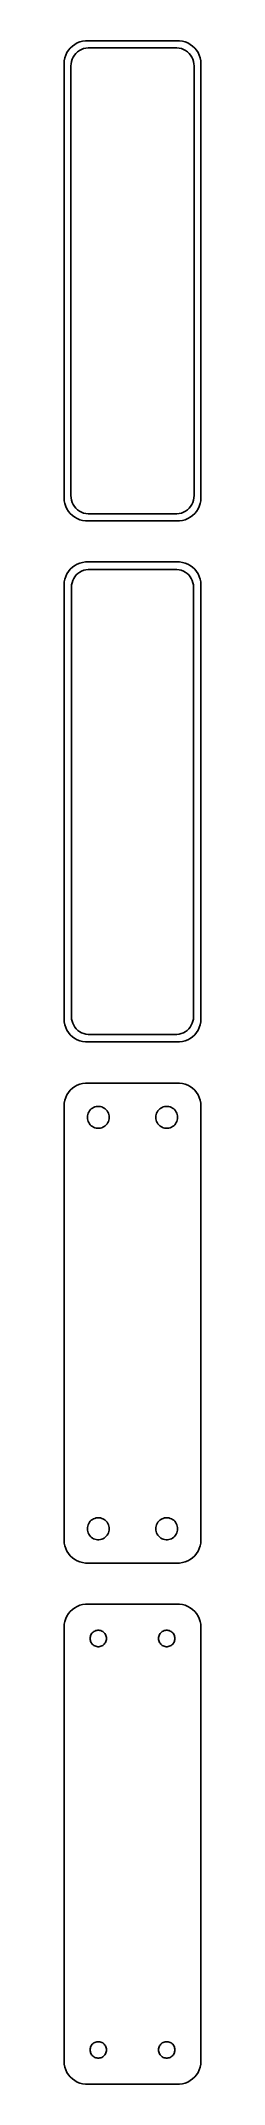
# Model space of a CAD drawing. Header units: metres. Extents: x -15 to 15, y 290 to 736.
import ezdxf

# ---------------------------------------------------------------- set-up
doc = ezdxf.new("R2010")
doc.units = ezdxf.units.M

msp = doc.modelspace()

# ---------------------------------------------------------------- linework, layer by layer
for p, q in [((-14.6489, 733.341), (-14.8429, 732.743)), ((-14.3815, 733.909), (-14.6489, 733.341)), ((-14.0451, 734.439), (-14.3815, 733.909)), ((-13.6448, 734.923), (-14.0451, 734.439)), ((-13.1871, 735.353), (-13.6448, 734.923)), ((-12.6791, 735.722), (-13.1871, 735.353)), ((-13.0052, 732.927), (-12.7361, 733.351)), ((-12.7361, 733.351), (-12.4159, 733.738)), ((-12.1289, 736.024), (-12.6791, 735.722)), ((-12.4159, 733.738), (-12.0497, 734.082)), ((-11.5451, 736.255), (-12.1289, 736.024)), ((-12.0497, 734.082), (-11.6433, 734.377)), ((-11.6433, 734.377), (-11.2031, 734.619)), ((-10.9369, 736.411), (-11.5451, 736.255)), ((-11.2031, 734.619), (-10.7361, 734.804)), ((-10.3139, 736.49), (-10.9369, 736.411)), ((-10.7361, 734.804), (-10.2495, 734.929)), ((10.3139, 736.49), (-10.3139, 736.49)), ((-10.2495, 734.929), (-9.75116, 734.992)), ((-9.75116, 734.992), (9.75116, 734.992)), ((9.75116, 734.992), (10.2495, 734.929)), ((10.2495, 734.929), (10.7361, 734.804)), ((10.9369, 736.411), (10.3139, 736.49)), ((10.7361, 734.804), (11.2031, 734.619)), ((11.5451, 736.255), (10.9369, 736.411)), ((11.2031, 734.619), (11.6433, 734.377)), ((12.1289, 736.024), (11.5451, 736.255)), ((11.6433, 734.377), (12.0497, 734.082)), ((12.0497, 734.082), (12.4159, 733.738)), ((12.6791, 735.722), (12.1289, 736.024)), ((12.4159, 733.738), (12.7361, 733.351)), ((13.1871, 735.353), (12.6791, 735.722)), ((12.7361, 733.351), (13.0052, 732.927)), ((13.6448, 734.923), (13.1871, 735.353)), ((14.0451, 734.439), (13.6448, 734.923)), ((14.3815, 733.909), (14.0451, 734.439)), ((14.6489, 733.341), (14.3815, 733.909)), ((14.8429, 732.743), (14.6489, 733.341)), ((-14.9606, 732.127), (-15, 731.5)), ((-15, 731.5), (-15, 636.5)), ((-14.8429, 732.743), (-14.9606, 732.127)), ((-13.5, 731), (-13.4684, 731.501)), ((-13.5, 637), (-13.5, 731)), ((-13.4684, 731.501), (-13.3743, 731.995)), ((-13.3743, 731.995), (-13.2191, 732.472)), ((-13.2191, 732.472), (-13.0052, 732.927)), ((13.0052, 732.927), (13.2191, 732.472)), ((13.2191, 732.472), (13.3743, 731.995)), ((13.3743, 731.995), (13.4684, 731.501)), ((13.4684, 731.501), (13.5, 731)), ((13.5, 731), (13.5, 637)), ((14.9606, 732.127), (14.8429, 732.743)), ((15, 731.5), (14.9606, 732.127)), ((15, 636.5), (15, 731.5)), ((-15, 636.5), (-14.9606, 635.873)), ((-14.9606, 635.873), (-14.8429, 635.257)), ((-14.8429, 635.257), (-14.6489, 634.659)), ((-13.4684, 636.499), (-13.5, 637)), ((-13.3743, 636.005), (-13.4684, 636.499)), ((-13.2191, 635.528), (-13.3743, 636.005)), ((-13.0052, 635.073), (-13.2191, 635.528)), ((-12.7361, 634.649), (-13.0052, 635.073)), ((13.0052, 635.073), (12.7361, 634.649)), ((13.2191, 635.528), (13.0052, 635.073)), ((13.3743, 636.005), (13.2191, 635.528)), ((13.4684, 636.499), (13.3743, 636.005)), ((13.5, 637), (13.4684, 636.499)), ((14.6489, 634.659), (14.8429, 635.257)), ((14.8429, 635.257), (14.9606, 635.873)), ((14.9606, 635.873), (15, 636.5)), ((-14.6489, 634.659), (-14.3815, 634.091)), ((-14.3815, 634.091), (-14.0451, 633.561)), ((-14.0451, 633.561), (-13.6448, 633.077)), ((-13.6448, 633.077), (-13.1871, 632.647)), ((-13.1871, 632.647), (-12.6791, 632.278)), ((-12.4159, 634.262), (-12.7361, 634.649)), ((-12.6791, 632.278), (-12.1289, 631.976)), ((-12.0497, 633.918), (-12.4159, 634.262)), ((-12.1289, 631.976), (-11.5451, 631.745)), ((-11.6433, 633.623), (-12.0497, 633.918)), ((-11.2031, 633.381), (-11.6433, 633.623)), ((-11.5451, 631.745), (-10.9369, 631.589)), ((-10.7361, 633.196), (-11.2031, 633.381)), ((-10.9369, 631.589), (-10.3139, 631.51)), ((-10.2495, 633.071), (-10.7361, 633.196)), ((-10.3139, 631.51), (10.3139, 631.51)), ((-9.75116, 633.008), (-10.2495, 633.071)), ((9.75116, 633.008), (-9.75116, 633.008)), ((10.2495, 633.071), (9.75116, 633.008)), ((10.7361, 633.196), (10.2495, 633.071)), ((10.3139, 631.51), (10.9369, 631.589)), ((11.2031, 633.381), (10.7361, 633.196)), ((10.9369, 631.589), (11.5451, 631.745)), ((11.6433, 633.623), (11.2031, 633.381)), ((11.5451, 631.745), (12.1289, 631.976)), ((12.0497, 633.918), (11.6433, 633.623)), ((12.4159, 634.262), (12.0497, 633.918)), ((12.1289, 631.976), (12.6791, 632.278)), ((12.7361, 634.649), (12.4159, 634.262)), ((12.6791, 632.278), (13.1871, 632.647)), ((13.1871, 632.647), (13.6448, 633.077)), ((13.6448, 633.077), (14.0451, 633.561)), ((14.0451, 633.561), (14.3815, 634.091)), ((14.3815, 634.091), (14.6489, 634.659)), ((-13.1871, 621.353), (-13.6448, 620.923)), ((-12.6791, 621.722), (-13.1871, 621.353)), ((-12.1289, 622.024), (-12.6791, 621.722)), ((-11.5451, 622.255), (-12.1289, 622.024)), ((-10.9369, 622.411), (-11.5451, 622.255)), ((-10.3139, 622.49), (-10.9369, 622.411)), ((10.3139, 622.49), (-10.3139, 622.49)), ((10.9369, 622.411), (10.3139, 622.49)), ((11.5451, 622.255), (10.9369, 622.411)), ((12.1289, 622.024), (11.5451, 622.255)), ((12.6791, 621.722), (12.1289, 622.024)), ((13.1871, 621.353), (12.6791, 621.722)), ((13.6448, 620.923), (13.1871, 621.353)), ((-14.9606, 618.127), (-15, 617.5)), ((-15, 617.5), (-15, 522.5)), ((-14.8429, 618.743), (-14.9606, 618.127)), ((-14.6489, 619.341), (-14.8429, 618.743)), ((-14.3815, 619.909), (-14.6489, 619.341)), ((-14.0451, 620.439), (-14.3815, 619.909)), ((-13.6448, 620.923), (-14.0451, 620.439)), ((-13.3726, 617), (-13.3421, 617.485)), ((-13.3726, 523), (-13.3726, 617)), ((-13.3421, 617.485), (-13.251, 617.963)), ((-13.251, 617.963), (-13.1007, 618.426)), ((-13.1007, 618.426), (-12.8936, 618.866)), ((-12.8936, 618.866), (-12.633, 619.276)), ((-12.633, 619.276), (-12.323, 619.651)), ((-12.323, 619.651), (-11.9685, 619.984)), ((-11.9685, 619.984), (-11.5751, 620.27)), ((-11.5751, 620.27), (-11.1489, 620.504)), ((-11.1489, 620.504), (-10.6967, 620.683)), ((-10.6967, 620.683), (-10.2256, 620.804)), ((-10.2256, 620.804), (-9.74316, 620.865)), ((-9.74316, 620.865), (9.74316, 620.865)), ((9.74316, 620.865), (10.2256, 620.804)), ((10.2256, 620.804), (10.6967, 620.683)), ((10.6967, 620.683), (11.1489, 620.504)), ((11.1489, 620.504), (11.5751, 620.27)), ((11.5751, 620.27), (11.9685, 619.984)), ((11.9685, 619.984), (12.323, 619.651)), ((12.323, 619.651), (12.633, 619.276)), ((12.633, 619.276), (12.8936, 618.866)), ((12.8936, 618.866), (13.1007, 618.426)), ((13.1007, 618.426), (13.251, 617.963)), ((13.251, 617.963), (13.3421, 617.485)), ((13.3421, 617.485), (13.3726, 617)), ((13.3726, 617), (13.3726, 523)), ((14.0451, 620.439), (13.6448, 620.923)), ((14.3815, 619.909), (14.0451, 620.439)), ((14.6489, 619.341), (14.3815, 619.909)), ((14.8429, 618.743), (14.6489, 619.341)), ((14.9606, 618.127), (14.8429, 618.743)), ((15, 617.5), (14.9606, 618.127)), ((15, 522.5), (15, 617.5)), ((-13.3421, 522.515), (-13.3726, 523)), ((13.3726, 523), (13.3421, 522.515)), ((-15, 522.5), (-14.9606, 521.873)), ((-14.9606, 521.873), (-14.8429, 521.257)), ((-14.8429, 521.257), (-14.6489, 520.659)), ((-14.6489, 520.659), (-14.3815, 520.091)), ((-14.3815, 520.091), (-14.0451, 519.561)), ((-14.0451, 519.561), (-13.6448, 519.077)), ((-13.6448, 519.077), (-13.1871, 518.647)), ((-13.251, 522.037), (-13.3421, 522.515)), ((-13.1007, 521.574), (-13.251, 522.037)), ((-13.1871, 518.647), (-12.6791, 518.278)), ((-12.8936, 521.134), (-13.1007, 521.574)), ((-12.633, 520.724), (-12.8936, 521.134)), ((-12.323, 520.349), (-12.633, 520.724)), ((-11.9685, 520.016), (-12.323, 520.349)), ((-11.5751, 519.73), (-11.9685, 520.016)), ((-11.1489, 519.496), (-11.5751, 519.73)), ((-10.6967, 519.317), (-11.1489, 519.496)), ((-10.2256, 519.196), (-10.6967, 519.317)), ((-9.74316, 519.135), (-10.2256, 519.196)), ((9.74316, 519.135), (-9.74316, 519.135)), ((10.2256, 519.196), (9.74316, 519.135)), ((10.6967, 519.317), (10.2256, 519.196)), ((11.1489, 519.496), (10.6967, 519.317)), ((11.5751, 519.73), (11.1489, 519.496)), ((11.9685, 520.016), (11.5751, 519.73)), ((12.323, 520.349), (11.9685, 520.016)), ((12.633, 520.724), (12.323, 520.349)), ((12.8936, 521.134), (12.633, 520.724)), ((12.6791, 518.278), (13.1871, 518.647)), ((13.1007, 521.574), (12.8936, 521.134)), ((13.251, 522.037), (13.1007, 521.574)), ((13.1871, 518.647), (13.6448, 519.077)), ((13.3421, 522.515), (13.251, 522.037)), ((13.6448, 519.077), (14.0451, 519.561)), ((14.0451, 519.561), (14.3815, 520.091)), ((14.3815, 520.091), (14.6489, 520.659)), ((14.6489, 520.659), (14.8429, 521.257)), ((14.8429, 521.257), (14.9606, 521.873)), ((14.9606, 521.873), (15, 522.5)), ((-12.6791, 518.278), (-12.1289, 517.976)), ((-12.1289, 517.976), (-11.5451, 517.745)), ((-11.5451, 517.745), (-10.9369, 517.589)), ((-10.9369, 517.589), (-10.3139, 517.51)), ((-10.3139, 517.51), (10.3139, 517.51)), ((10.3139, 517.51), (10.9369, 517.589)), ((10.9369, 517.589), (11.5451, 517.745)), ((11.5451, 517.745), (12.1289, 517.976)), ((12.1289, 517.976), (12.6791, 518.278)), ((-14.6489, 505.341), (-14.8429, 504.743)), ((-14.3815, 505.909), (-14.6489, 505.341)), ((-14.0451, 506.439), (-14.3815, 505.909)), ((-13.6448, 506.923), (-14.0451, 506.439)), ((-13.1871, 507.353), (-13.6448, 506.923)), ((-12.6791, 507.722), (-13.1871, 507.353)), ((-12.1289, 508.024), (-12.6791, 507.722)), ((-11.5451, 508.255), (-12.1289, 508.024)), ((-10.9369, 508.411), (-11.5451, 508.255)), ((-10.3139, 508.49), (-10.9369, 508.411)), ((10.3139, 508.49), (-10.3139, 508.49)), ((10.9369, 508.411), (10.3139, 508.49)), ((11.5451, 508.255), (10.9369, 508.411)), ((12.1289, 508.024), (11.5451, 508.255)), ((12.6791, 507.722), (12.1289, 508.024)), ((13.1871, 507.353), (12.6791, 507.722)), ((13.6448, 506.923), (13.1871, 507.353)), ((14.0451, 506.439), (13.6448, 506.923)), ((14.3815, 505.909), (14.0451, 506.439)), ((14.6489, 505.341), (14.3815, 505.909)), ((14.8429, 504.743), (14.6489, 505.341)), ((-14.9606, 504.127), (-15, 503.5)), ((-15, 503.5), (-15, 408.5)), ((-14.8429, 504.743), (-14.9606, 504.127)), ((-9.89999, 501), (-9.88107, 501.301)), ((-9.88107, 500.699), (-9.89999, 501)), ((-9.88107, 501.301), (-9.82458, 501.597)), ((-9.82458, 500.403), (-9.88107, 500.699)), ((-9.82458, 501.597), (-9.73146, 501.883)), ((-9.73146, 501.883), (-9.60313, 502.156)), ((-9.60313, 502.156), (-9.44164, 502.411)), ((-9.44164, 502.411), (-9.24951, 502.643)), ((-9.24951, 502.643), (-9.02982, 502.849)), ((-9.02982, 502.849), (-8.78598, 503.026)), ((-8.78598, 503.026), (-8.52187, 503.172)), ((-8.52187, 503.172), (-8.24164, 503.283)), ((-8.24164, 503.283), (-7.94971, 503.357)), ((-7.94971, 503.357), (-7.6507, 503.395)), ((-7.6507, 503.395), (-7.34929, 503.395)), ((-7.34929, 503.395), (-7.05028, 503.357)), ((-7.05028, 503.357), (-6.75835, 503.283)), ((-6.75835, 503.283), (-6.47812, 503.172)), ((-6.47812, 503.172), (-6.214, 503.026)), ((-6.214, 503.026), (-5.97017, 502.849)), ((-5.97017, 502.849), (-5.75047, 502.643)), ((-5.75047, 502.643), (-5.55835, 502.411)), ((-5.55835, 502.411), (-5.39685, 502.156)), ((-5.39685, 502.156), (-5.26852, 501.883)), ((-5.26852, 501.883), (-5.1754, 501.597)), ((-5.1754, 501.597), (-5.11891, 501.301)), ((-5.11891, 500.699), (-5.1754, 500.403)), ((-5.11891, 501.301), (-5.09999, 501)), ((-5.09999, 501), (-5.11891, 500.699)), ((5.09999, 501), (5.11891, 501.301)), ((5.11891, 500.699), (5.09999, 501)), ((5.11891, 501.301), (5.1754, 501.597)), ((5.1754, 500.403), (5.11891, 500.699)), ((5.1754, 501.597), (5.26852, 501.883)), ((5.26852, 501.883), (5.39685, 502.156)), ((5.39685, 502.156), (5.55835, 502.411)), ((5.55835, 502.411), (5.75047, 502.643)), ((5.75047, 502.643), (5.97017, 502.849)), ((5.97017, 502.849), (6.214, 503.026)), ((6.214, 503.026), (6.47812, 503.172)), ((6.47812, 503.172), (6.75835, 503.283)), ((6.75835, 503.283), (7.05028, 503.357)), ((7.05028, 503.357), (7.34929, 503.395)), ((7.34929, 503.395), (7.6507, 503.395)), ((7.6507, 503.395), (7.94971, 503.357)), ((7.94971, 503.357), (8.24164, 503.283)), ((8.24164, 503.283), (8.52187, 503.172)), ((8.52187, 503.172), (8.78598, 503.026)), ((8.78598, 503.026), (9.02982, 502.849)), ((9.02982, 502.849), (9.24951, 502.643)), ((9.24951, 502.643), (9.44164, 502.411)), ((9.44164, 502.411), (9.60313, 502.156)), ((9.60313, 502.156), (9.73146, 501.883)), ((9.73146, 501.883), (9.82458, 501.597)), ((9.82458, 501.597), (9.88107, 501.301)), ((9.88107, 500.699), (9.82458, 500.403)), ((9.88107, 501.301), (9.89999, 501)), ((9.89999, 501), (9.88107, 500.699)), ((14.9606, 504.127), (14.8429, 504.743)), ((15, 503.5), (14.9606, 504.127)), ((15, 408.5), (15, 503.5)), ((-9.73146, 500.117), (-9.82458, 500.403)), ((-9.60313, 499.844), (-9.73146, 500.117)), ((-9.44164, 499.589), (-9.60313, 499.844)), ((-9.24951, 499.357), (-9.44164, 499.589)), ((-9.02982, 499.151), (-9.24951, 499.357)), ((-8.78598, 498.974), (-9.02982, 499.151)), ((-8.52187, 498.828), (-8.78598, 498.974)), ((-8.24164, 498.717), (-8.52187, 498.828)), ((-7.94971, 498.643), (-8.24164, 498.717)), ((-7.6507, 498.605), (-7.94971, 498.643)), ((-7.34929, 498.605), (-7.6507, 498.605)), ((-7.05028, 498.643), (-7.34929, 498.605)), ((-6.75835, 498.717), (-7.05028, 498.643)), ((-6.47812, 498.828), (-6.75835, 498.717)), ((-6.214, 498.974), (-6.47812, 498.828)), ((-5.97017, 499.151), (-6.214, 498.974)), ((-5.75047, 499.357), (-5.97017, 499.151)), ((-5.55835, 499.589), (-5.75047, 499.357)), ((-5.39685, 499.844), (-5.55835, 499.589)), ((-5.26852, 500.117), (-5.39685, 499.844)), ((-5.1754, 500.403), (-5.26852, 500.117)), ((5.26852, 500.117), (5.1754, 500.403)), ((5.39685, 499.844), (5.26852, 500.117)), ((5.55835, 499.589), (5.39685, 499.844)), ((5.75047, 499.357), (5.55835, 499.589)), ((5.97017, 499.151), (5.75047, 499.357)), ((6.214, 498.974), (5.97017, 499.151)), ((6.47812, 498.828), (6.214, 498.974)), ((6.75835, 498.717), (6.47812, 498.828)), ((7.05028, 498.643), (6.75835, 498.717)), ((7.34929, 498.605), (7.05028, 498.643)), ((7.6507, 498.605), (7.34929, 498.605)), ((7.94971, 498.643), (7.6507, 498.605)), ((8.24164, 498.717), (7.94971, 498.643)), ((8.52187, 498.828), (8.24164, 498.717)), ((8.78598, 498.974), (8.52187, 498.828)), ((9.02982, 499.151), (8.78598, 498.974)), ((9.24951, 499.357), (9.02982, 499.151)), ((9.44164, 499.589), (9.24951, 499.357)), ((9.60313, 499.844), (9.44164, 499.589)), ((9.73146, 500.117), (9.60313, 499.844)), ((9.82458, 500.403), (9.73146, 500.117)), ((-9.89999, 411), (-9.88107, 411.301)), ((-9.88107, 411.301), (-9.82458, 411.597)), ((-9.82458, 411.597), (-9.73146, 411.883)), ((-9.73146, 411.883), (-9.60313, 412.156)), ((-9.60313, 412.156), (-9.44164, 412.411)), ((-9.44164, 412.411), (-9.24951, 412.643)), ((-9.24951, 412.643), (-9.02982, 412.849)), ((-9.02982, 412.849), (-8.78598, 413.026)), ((-8.78598, 413.026), (-8.52187, 413.172)), ((-8.52187, 413.172), (-8.24164, 413.283)), ((-8.24164, 413.283), (-7.94971, 413.357)), ((-7.94971, 413.357), (-7.6507, 413.395)), ((-7.6507, 413.395), (-7.34929, 413.395)), ((-7.34929, 413.395), (-7.05028, 413.357)), ((-7.05028, 413.357), (-6.75835, 413.283)), ((-6.75835, 413.283), (-6.47812, 413.172)), ((-6.47812, 413.172), (-6.214, 413.026)), ((-6.214, 413.026), (-5.97017, 412.849)), ((-5.97017, 412.849), (-5.75047, 412.643)), ((-5.75047, 412.643), (-5.55835, 412.411)), ((-5.55835, 412.411), (-5.39685, 412.156)), ((-5.39685, 412.156), (-5.26852, 411.883)), ((-5.26852, 411.883), (-5.1754, 411.597)), ((-5.1754, 411.597), (-5.11891, 411.301)), ((-5.11891, 411.301), (-5.09999, 411)), ((5.09999, 411), (5.11891, 411.301)), ((5.11891, 411.301), (5.1754, 411.597)), ((5.1754, 411.597), (5.26852, 411.883)), ((5.26852, 411.883), (5.39685, 412.156)), ((5.39685, 412.156), (5.55835, 412.411)), ((5.55835, 412.411), (5.75047, 412.643)), ((5.75047, 412.643), (5.97017, 412.849)), ((5.97017, 412.849), (6.214, 413.026)), ((6.214, 413.026), (6.47812, 413.172)), ((6.47812, 413.172), (6.75835, 413.283)), ((6.75835, 413.283), (7.05028, 413.357)), ((7.05028, 413.357), (7.34929, 413.395)), ((7.34929, 413.395), (7.6507, 413.395)), ((7.6507, 413.395), (7.94971, 413.357)), ((7.94971, 413.357), (8.24164, 413.283)), ((8.24164, 413.283), (8.52187, 413.172)), ((8.52187, 413.172), (8.78598, 413.026)), ((8.78598, 413.026), (9.02982, 412.849)), ((9.02982, 412.849), (9.24951, 412.643)), ((9.24951, 412.643), (9.44164, 412.411)), ((9.44164, 412.411), (9.60313, 412.156)), ((9.60313, 412.156), (9.73146, 411.883)), ((9.73146, 411.883), (9.82458, 411.597)), ((9.82458, 411.597), (9.88107, 411.301)), ((9.88107, 411.301), (9.89999, 411)), ((-15, 408.5), (-14.9606, 407.873)), ((-14.9606, 407.873), (-14.8429, 407.257)), ((-14.8429, 407.257), (-14.6489, 406.659)), ((-9.88107, 410.699), (-9.89999, 411)), ((-9.82458, 410.403), (-9.88107, 410.699)), ((-9.73146, 410.117), (-9.82458, 410.403)), ((-9.60313, 409.844), (-9.73146, 410.117)), ((-9.44164, 409.589), (-9.60313, 409.844)), ((-9.24951, 409.357), (-9.44164, 409.589)), ((-9.02982, 409.151), (-9.24951, 409.357)), ((-8.78598, 408.974), (-9.02982, 409.151)), ((-8.52187, 408.828), (-8.78598, 408.974)), ((-8.24164, 408.717), (-8.52187, 408.828)), ((-7.94971, 408.643), (-8.24164, 408.717)), ((-7.6507, 408.605), (-7.94971, 408.643)), ((-7.34929, 408.605), (-7.6507, 408.605)), ((-7.05028, 408.643), (-7.34929, 408.605)), ((-6.75835, 408.717), (-7.05028, 408.643)), ((-6.47812, 408.828), (-6.75835, 408.717)), ((-6.214, 408.974), (-6.47812, 408.828)), ((-5.97017, 409.151), (-6.214, 408.974)), ((-5.75047, 409.357), (-5.97017, 409.151)), ((-5.55835, 409.589), (-5.75047, 409.357)), ((-5.39685, 409.844), (-5.55835, 409.589)), ((-5.26852, 410.117), (-5.39685, 409.844)), ((-5.1754, 410.403), (-5.26852, 410.117)), ((-5.11891, 410.699), (-5.1754, 410.403)), ((-5.09999, 411), (-5.11891, 410.699)), ((5.11891, 410.699), (5.09999, 411)), ((5.1754, 410.403), (5.11891, 410.699)), ((5.26852, 410.117), (5.1754, 410.403)), ((5.39685, 409.844), (5.26852, 410.117)), ((5.55835, 409.589), (5.39685, 409.844)), ((5.75047, 409.357), (5.55835, 409.589)), ((5.97017, 409.151), (5.75047, 409.357)), ((6.214, 408.974), (5.97017, 409.151)), ((6.47812, 408.828), (6.214, 408.974)), ((6.75835, 408.717), (6.47812, 408.828)), ((7.05028, 408.643), (6.75835, 408.717)), ((7.34929, 408.605), (7.05028, 408.643)), ((7.6507, 408.605), (7.34929, 408.605)), ((7.94971, 408.643), (7.6507, 408.605)), ((8.24164, 408.717), (7.94971, 408.643)), ((8.52187, 408.828), (8.24164, 408.717)), ((8.78598, 408.974), (8.52187, 408.828)), ((9.02982, 409.151), (8.78598, 408.974)), ((9.24951, 409.357), (9.02982, 409.151)), ((9.44164, 409.589), (9.24951, 409.357)), ((9.60313, 409.844), (9.44164, 409.589)), ((9.73146, 410.117), (9.60313, 409.844)), ((9.82458, 410.403), (9.73146, 410.117)), ((9.88107, 410.699), (9.82458, 410.403)), ((9.89999, 411), (9.88107, 410.699)), ((14.6489, 406.659), (14.8429, 407.257)), ((14.8429, 407.257), (14.9606, 407.873)), ((14.9606, 407.873), (15, 408.5)), ((-14.6489, 406.659), (-14.3815, 406.091)), ((-14.3815, 406.091), (-14.0451, 405.561)), ((-14.0451, 405.561), (-13.6448, 405.077)), ((-13.6448, 405.077), (-13.1871, 404.647)), ((-13.1871, 404.647), (-12.6791, 404.278)), ((-12.6791, 404.278), (-12.1289, 403.976)), ((-12.1289, 403.976), (-11.5451, 403.745)), ((-11.5451, 403.745), (-10.9369, 403.589)), ((-10.9369, 403.589), (-10.3139, 403.51)), ((-10.3139, 403.51), (10.3139, 403.51)), ((10.3139, 403.51), (10.9369, 403.589)), ((10.9369, 403.589), (11.5451, 403.745)), ((11.5451, 403.745), (12.1289, 403.976)), ((12.1289, 403.976), (12.6791, 404.278)), ((12.6791, 404.278), (13.1871, 404.647)), ((13.1871, 404.647), (13.6448, 405.077)), ((13.6448, 405.077), (14.0451, 405.561)), ((14.0451, 405.561), (14.3815, 406.091)), ((14.3815, 406.091), (14.6489, 406.659)), ((-13.1871, 393.353), (-13.6448, 392.923)), ((-12.6791, 393.722), (-13.1871, 393.353)), ((-12.1289, 394.024), (-12.6791, 393.722)), ((-11.5451, 394.255), (-12.1289, 394.024)), ((-10.9369, 394.411), (-11.5451, 394.255)), ((-10.3139, 394.49), (-10.9369, 394.411)), ((10.3139, 394.49), (-10.3139, 394.49)), ((10.9369, 394.411), (10.3139, 394.49)), ((11.5451, 394.255), (10.9369, 394.411)), ((12.1289, 394.024), (11.5451, 394.255)), ((12.6791, 393.722), (12.1289, 394.024)), ((13.1871, 393.353), (12.6791, 393.722)), ((13.6448, 392.923), (13.1871, 393.353)), ((-14.9606, 390.127), (-15, 389.5)), ((-15, 389.5), (-15, 294.5)), ((-14.8429, 390.743), (-14.9606, 390.127)), ((-14.6489, 391.341), (-14.8429, 390.743)), ((-14.3815, 391.909), (-14.6489, 391.341)), ((-14.0451, 392.439), (-14.3815, 391.909)), ((-13.6448, 392.923), (-14.0451, 392.439)), ((14.0451, 392.439), (13.6448, 392.923)), ((14.3815, 391.909), (14.0451, 392.439)), ((14.6489, 391.341), (14.3815, 391.909)), ((14.8429, 390.743), (14.6489, 391.341)), ((14.9606, 390.127), (14.8429, 390.743)), ((15, 389.5), (14.9606, 390.127)), ((15, 294.5), (15, 389.5)), ((-9.29999, 387), (-9.2858, 387.226)), ((-9.2858, 386.774), (-9.29999, 387)), ((-9.2858, 387.226), (-9.24344, 387.448)), ((-9.24344, 386.552), (-9.2858, 386.774)), ((-9.24344, 387.448), (-9.17358, 387.663)), ((-9.17358, 386.337), (-9.24344, 386.552)), ((-9.17358, 387.663), (-9.07735, 387.867)), ((-9.07735, 386.133), (-9.17358, 386.337)), ((-9.07735, 387.867), (-8.95622, 388.058)), ((-8.95622, 385.942), (-9.07735, 386.133)), ((-8.95622, 388.058), (-8.81213, 388.232)), ((-8.81213, 385.768), (-8.95622, 385.942)), ((-8.81213, 388.232), (-8.64735, 388.387)), ((-8.64735, 385.613), (-8.81213, 385.768)), ((-8.64735, 388.387), (-8.46448, 388.52)), ((-8.46448, 385.48), (-8.64735, 385.613)), ((-8.46448, 388.52), (-8.26639, 388.629)), ((-8.26639, 385.371), (-8.46448, 385.48)), ((-8.26639, 388.629), (-8.05623, 388.712)), ((-8.05623, 385.288), (-8.26639, 385.371)), ((-8.05623, 388.712), (-7.83728, 388.768)), ((-7.83728, 385.232), (-8.05623, 385.288)), ((-7.83728, 388.768), (-7.61302, 388.796)), ((-7.61302, 385.204), (-7.83728, 385.232)), ((-7.61302, 388.796), (-7.38696, 388.796)), ((-7.38696, 385.204), (-7.61302, 385.204)), ((-7.38696, 388.796), (-7.1627, 388.768)), ((-7.1627, 385.232), (-7.38696, 385.204)), ((-7.1627, 388.768), (-6.94376, 388.712)), ((-6.94376, 385.288), (-7.1627, 385.232)), ((-6.94376, 388.712), (-6.7336, 388.629)), ((-6.7336, 385.371), (-6.94376, 385.288)), ((-6.7336, 388.629), (-6.53551, 388.52)), ((-6.53551, 385.48), (-6.7336, 385.371)), ((-6.53551, 388.52), (-6.35263, 388.387)), ((-6.35263, 385.613), (-6.53551, 385.48)), ((-6.35263, 388.387), (-6.18785, 388.232)), ((-6.18785, 385.768), (-6.35263, 385.613)), ((-6.18785, 388.232), (-6.04376, 388.058)), ((-6.04376, 385.942), (-6.18785, 385.768)), ((-6.04376, 388.058), (-5.92264, 387.867)), ((-5.92264, 386.133), (-6.04376, 385.942)), ((-5.92264, 387.867), (-5.8264, 387.663)), ((-5.8264, 386.337), (-5.92264, 386.133)), ((-5.8264, 387.663), (-5.75655, 387.448)), ((-5.75655, 386.552), (-5.8264, 386.337)), ((-5.75655, 387.448), (-5.71419, 387.226)), ((-5.71419, 386.774), (-5.75655, 386.552)), ((-5.71419, 387.226), (-5.7, 387)), ((-5.7, 387), (-5.71419, 386.774)), ((5.7, 387), (5.71419, 387.226)), ((5.71419, 386.774), (5.7, 387)), ((5.71419, 387.226), (5.75655, 387.448)), ((5.75655, 386.552), (5.71419, 386.774)), ((5.75655, 387.448), (5.8264, 387.663)), ((5.8264, 386.337), (5.75655, 386.552)), ((5.8264, 387.663), (5.92264, 387.867)), ((5.92264, 386.133), (5.8264, 386.337)), ((5.92264, 387.867), (6.04376, 388.058)), ((6.04376, 385.942), (5.92264, 386.133)), ((6.04376, 388.058), (6.18785, 388.232)), ((6.18785, 385.768), (6.04376, 385.942)), ((6.18785, 388.232), (6.35263, 388.387)), ((6.35263, 385.613), (6.18785, 385.768)), ((6.35263, 388.387), (6.53551, 388.52)), ((6.53551, 385.48), (6.35263, 385.613)), ((6.53551, 388.52), (6.7336, 388.629)), ((6.7336, 385.371), (6.53551, 385.48)), ((6.7336, 388.629), (6.94376, 388.712)), ((6.94376, 385.288), (6.7336, 385.371)), ((6.94376, 388.712), (7.1627, 388.768)), ((7.1627, 385.232), (6.94376, 385.288)), ((7.1627, 388.768), (7.38696, 388.796)), ((7.38696, 385.204), (7.1627, 385.232)), ((7.38696, 388.796), (7.61302, 388.796)), ((7.61302, 385.204), (7.38696, 385.204)), ((7.61302, 388.796), (7.83728, 388.768)), ((7.83728, 385.232), (7.61302, 385.204)), ((7.83728, 388.768), (8.05623, 388.712)), ((8.05623, 385.288), (7.83728, 385.232)), ((8.05623, 388.712), (8.26639, 388.629)), ((8.26639, 385.371), (8.05623, 385.288)), ((8.26639, 388.629), (8.46448, 388.52)), ((8.46448, 385.48), (8.26639, 385.371)), ((8.46448, 388.52), (8.64735, 388.387)), ((8.64735, 385.613), (8.46448, 385.48)), ((8.64735, 388.387), (8.81213, 388.232)), ((8.81213, 385.768), (8.64735, 385.613)), ((8.81213, 388.232), (8.95622, 388.058)), ((8.95622, 385.942), (8.81213, 385.768)), ((8.95622, 388.058), (9.07735, 387.867)), ((9.07735, 386.133), (8.95622, 385.942)), ((9.07735, 387.867), (9.17358, 387.663)), ((9.17358, 386.337), (9.07735, 386.133)), ((9.17358, 387.663), (9.24344, 387.448)), ((9.24344, 386.552), (9.17358, 386.337)), ((9.24344, 387.448), (9.2858, 387.226)), ((9.2858, 386.774), (9.24344, 386.552)), ((9.2858, 387.226), (9.29999, 387)), ((9.29999, 387), (9.2858, 386.774)), ((-9.29999, 297), (-9.2858, 297.226)), ((-9.2858, 296.774), (-9.29999, 297)), ((-9.2858, 297.226), (-9.24344, 297.448)), ((-9.24344, 296.552), (-9.2858, 296.774)), ((-9.24344, 297.448), (-9.17358, 297.663)), ((-9.17358, 296.337), (-9.24344, 296.552)), ((-9.17358, 297.663), (-9.07735, 297.867)), ((-9.07735, 296.133), (-9.17358, 296.337)), ((-9.07735, 297.867), (-8.95622, 298.058)), ((-8.95622, 295.942), (-9.07735, 296.133)), ((-8.95622, 298.058), (-8.81213, 298.232)), ((-8.81213, 295.768), (-8.95622, 295.942)), ((-8.81213, 298.232), (-8.64735, 298.387)), ((-8.64735, 295.613), (-8.81213, 295.768)), ((-8.64735, 298.387), (-8.46448, 298.52)), ((-8.46448, 295.48), (-8.64735, 295.613)), ((-8.46448, 298.52), (-8.26639, 298.629)), ((-8.26639, 295.371), (-8.46448, 295.48)), ((-8.26639, 298.629), (-8.05623, 298.712)), ((-8.05623, 295.288), (-8.26639, 295.371)), ((-8.05623, 298.712), (-7.83728, 298.768)), ((-7.83728, 295.232), (-8.05623, 295.288)), ((-7.83728, 298.768), (-7.61302, 298.796)), ((-7.61302, 295.204), (-7.83728, 295.232)), ((-7.61302, 298.796), (-7.38696, 298.796)), ((-7.38696, 295.204), (-7.61302, 295.204)), ((-7.38696, 298.796), (-7.1627, 298.768)), ((-7.1627, 295.232), (-7.38696, 295.204)), ((-7.1627, 298.768), (-6.94376, 298.712)), ((-6.94376, 295.288), (-7.1627, 295.232)), ((-6.94376, 298.712), (-6.7336, 298.629)), ((-6.7336, 295.371), (-6.94376, 295.288)), ((-6.7336, 298.629), (-6.53551, 298.52)), ((-6.53551, 295.48), (-6.7336, 295.371)), ((-6.53551, 298.52), (-6.35263, 298.387)), ((-6.35263, 295.613), (-6.53551, 295.48)), ((-6.35263, 298.387), (-6.18785, 298.232)), ((-6.18785, 295.768), (-6.35263, 295.613)), ((-6.18785, 298.232), (-6.04376, 298.058)), ((-6.04376, 295.942), (-6.18785, 295.768)), ((-6.04376, 298.058), (-5.92264, 297.867)), ((-5.92264, 296.133), (-6.04376, 295.942)), ((-5.92264, 297.867), (-5.8264, 297.663)), ((-5.8264, 296.337), (-5.92264, 296.133)), ((-5.8264, 297.663), (-5.75655, 297.448)), ((-5.75655, 296.552), (-5.8264, 296.337)), ((-5.75655, 297.448), (-5.71419, 297.226)), ((-5.71419, 296.774), (-5.75655, 296.552)), ((-5.71419, 297.226), (-5.7, 297)), ((-5.7, 297), (-5.71419, 296.774)), ((5.7, 297), (5.71419, 297.226)), ((5.71419, 296.774), (5.7, 297)), ((5.71419, 297.226), (5.75655, 297.448)), ((5.75655, 296.552), (5.71419, 296.774)), ((5.75655, 297.448), (5.8264, 297.663)), ((5.8264, 296.337), (5.75655, 296.552)), ((5.8264, 297.663), (5.92264, 297.867)), ((5.92264, 296.133), (5.8264, 296.337)), ((5.92264, 297.867), (6.04376, 298.058)), ((6.04376, 295.942), (5.92264, 296.133)), ((6.04376, 298.058), (6.18785, 298.232)), ((6.18785, 295.768), (6.04376, 295.942)), ((6.18785, 298.232), (6.35263, 298.387)), ((6.35263, 295.613), (6.18785, 295.768)), ((6.35263, 298.387), (6.53551, 298.52)), ((6.53551, 295.48), (6.35263, 295.613)), ((6.53551, 298.52), (6.7336, 298.629)), ((6.7336, 295.371), (6.53551, 295.48)), ((6.7336, 298.629), (6.94376, 298.712)), ((6.94376, 295.288), (6.7336, 295.371)), ((6.94376, 298.712), (7.1627, 298.768)), ((7.1627, 295.232), (6.94376, 295.288)), ((7.1627, 298.768), (7.38696, 298.796)), ((7.38696, 295.204), (7.1627, 295.232)), ((7.38696, 298.796), (7.61302, 298.796)), ((7.61302, 295.204), (7.38696, 295.204)), ((7.61302, 298.796), (7.83728, 298.768)), ((7.83728, 295.232), (7.61302, 295.204)), ((7.83728, 298.768), (8.05623, 298.712)), ((8.05623, 295.288), (7.83728, 295.232)), ((8.05623, 298.712), (8.26639, 298.629)), ((8.26639, 295.371), (8.05623, 295.288)), ((8.26639, 298.629), (8.46448, 298.52)), ((8.46448, 295.48), (8.26639, 295.371)), ((8.46448, 298.52), (8.64735, 298.387)), ((8.64735, 295.613), (8.46448, 295.48)), ((8.64735, 298.387), (8.81213, 298.232)), ((8.81213, 295.768), (8.64735, 295.613)), ((8.81213, 298.232), (8.95622, 298.058)), ((8.95622, 295.942), (8.81213, 295.768)), ((8.95622, 298.058), (9.07735, 297.867)), ((9.07735, 296.133), (8.95622, 295.942)), ((9.07735, 297.867), (9.17358, 297.663)), ((9.17358, 296.337), (9.07735, 296.133)), ((9.17358, 297.663), (9.24344, 297.448)), ((9.24344, 296.552), (9.17358, 296.337)), ((9.24344, 297.448), (9.2858, 297.226)), ((9.2858, 296.774), (9.24344, 296.552)), ((9.2858, 297.226), (9.29999, 297)), ((9.29999, 297), (9.2858, 296.774)), ((-15, 294.5), (-14.9606, 293.873)), ((-14.9606, 293.873), (-14.8429, 293.257)), ((-14.8429, 293.257), (-14.6489, 292.659)), ((-14.6489, 292.659), (-14.3815, 292.091)), ((-14.3815, 292.091), (-14.0451, 291.561)), ((-14.0451, 291.561), (-13.6448, 291.077)), ((-13.6448, 291.077), (-13.1871, 290.647)), ((-13.1871, 290.647), (-12.6791, 290.278)), ((12.6791, 290.278), (13.1871, 290.647)), ((13.1871, 290.647), (13.6448, 291.077)), ((13.6448, 291.077), (14.0451, 291.561)), ((14.0451, 291.561), (14.3815, 292.091)), ((14.3815, 292.091), (14.6489, 292.659)), ((14.6489, 292.659), (14.8429, 293.257)), ((14.8429, 293.257), (14.9606, 293.873)), ((14.9606, 293.873), (15, 294.5)), ((-12.6791, 290.278), (-12.1289, 289.976)), ((-12.1289, 289.976), (-11.5451, 289.745)), ((-11.5451, 289.745), (-10.9369, 289.589)), ((-10.9369, 289.589), (-10.3139, 289.51)), ((-10.3139, 289.51), (10.3139, 289.51)), ((10.3139, 289.51), (10.9369, 289.589)), ((10.9369, 289.589), (11.5451, 289.745)), ((11.5451, 289.745), (12.1289, 289.976)), ((12.1289, 289.976), (12.6791, 290.278))]:
    msp.add_line(p, q)

doc.saveas('drawing.dxf')
